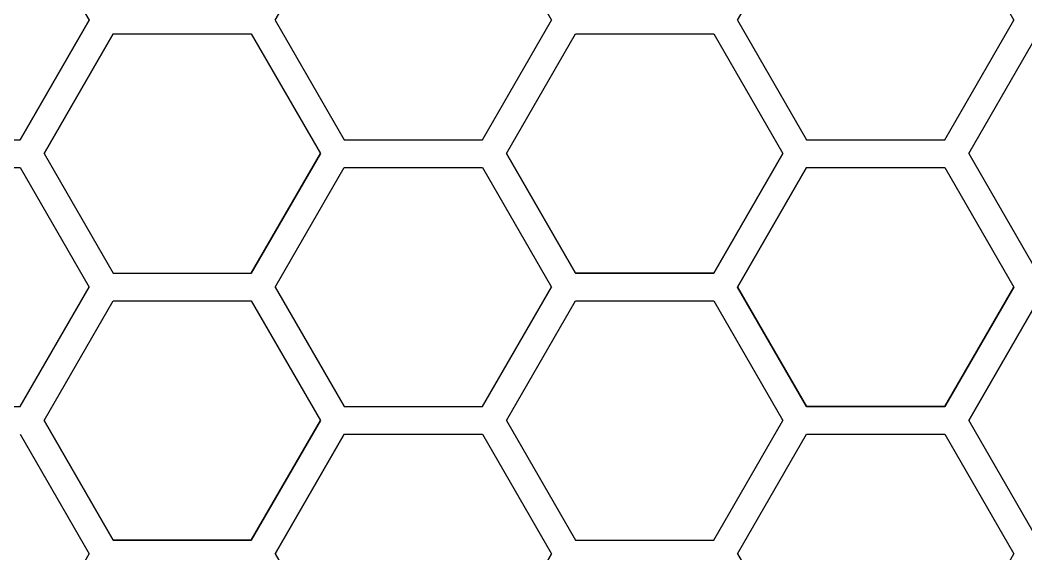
# Model space of a CAD drawing. Header units: millimetres. Extents: x 426 to 1302, y -791 to 304.
# Drawn here: x 740.7 to 886.3, y -378.6 to -301.3 of the extents above; entities that cross this region are included whole.
import ezdxf

# ---------------------------------------------------------------- set-up
doc = ezdxf.new("R2010")
doc.units = ezdxf.units.MM
doc.layers.get('0').update_dxf_attribs({"linetype": 'CONTINUOUS', "lineweight": 25, "true_color": 0x000000})

msp = doc.modelspace()

# ---------------------------------------------------------------- linework, layer by layer
for p, q in [((740.68, -283.99), (750.68, -301.31)), ((740.68, -283.99), (750.68, -301.31)), ((740.68, -283.99), (750.68, -301.31)), ((777.61, -301.31), (787.61, -283.99)), ((777.61, -301.31), (787.61, -283.99)), ((777.61, -301.31), (787.61, -283.99)), ((807.61, -283.99), (817.61, -301.31)), ((807.61, -283.99), (817.61, -301.31)), ((807.61, -283.99), (817.61, -301.31)), ((844.54, -301.31), (854.54, -283.99)), ((844.54, -301.31), (854.54, -283.99)), ((844.54, -301.31), (854.54, -283.99)), ((874.54, -283.99), (884.54, -301.31)), ((874.54, -283.99), (884.54, -301.31)), ((874.54, -283.99), (884.54, -301.31)), ((740.68, -318.63), (750.68, -301.31)), ((740.68, -318.63), (750.68, -301.31)), ((750.68, -301.31), (740.68, -318.63)), ((740.68, -318.63), (750.68, -301.31)), ((740.68, -318.63), (750.68, -301.31)), ((750.68, -301.31), (740.68, -318.63)), ((740.68, -318.63), (750.68, -301.31)), ((740.68, -318.63), (750.68, -301.31)), ((750.68, -301.31), (740.68, -318.63)), ((777.61, -301.31), (787.61, -318.63)), ((777.61, -301.31), (787.61, -318.63)), ((777.61, -301.31), (787.61, -318.63)), ((777.61, -301.31), (787.61, -318.63)), ((777.61, -301.31), (787.61, -318.63)), ((777.61, -301.31), (787.61, -318.63)), ((777.61, -301.31), (787.61, -318.63)), ((777.61, -301.31), (787.61, -318.63)), ((777.61, -301.31), (787.61, -318.63)), ((777.61, -301.31), (787.61, -318.63)), ((777.61, -301.31), (787.61, -318.63)), ((777.61, -301.31), (787.61, -318.63)), ((807.61, -318.63), (817.61, -301.31)), ((807.61, -318.63), (817.61, -301.31)), ((807.61, -318.63), (817.61, -301.31)), ((807.61, -318.63), (817.61, -301.31)), ((807.61, -318.63), (817.61, -301.31)), ((807.61, -318.63), (817.61, -301.31)), ((807.61, -318.63), (817.61, -301.31)), ((807.61, -318.63), (817.61, -301.31)), ((807.61, -318.63), (817.61, -301.31)), ((807.61, -318.63), (817.61, -301.31)), ((807.61, -318.63), (817.61, -301.31)), ((807.61, -318.63), (817.61, -301.31)), ((844.54, -301.31), (854.54, -318.63)), ((844.54, -301.31), (854.54, -318.63)), ((844.54, -301.31), (854.54, -318.63)), ((844.54, -301.31), (854.54, -318.63)), ((844.54, -301.31), (854.54, -318.63)), ((844.54, -301.31), (854.54, -318.63)), ((874.54, -318.63), (884.54, -301.31)), ((874.54, -318.63), (884.54, -301.31)), ((874.54, -318.63), (884.54, -301.31)), ((874.54, -318.63), (884.54, -301.31)), ((874.54, -318.63), (884.54, -301.31)), ((874.54, -318.63), (884.54, -301.31)), ((744.15, -320.63), (754.15, -303.31)), ((754.15, -303.31), (744.15, -320.63)), ((744.15, -320.63), (754.15, -303.31)), ((744.15, -320.63), (754.15, -303.31)), ((754.15, -303.31), (744.15, -320.63)), ((744.15, -320.63), (754.15, -303.31)), ((744.15, -320.63), (754.15, -303.31)), ((754.15, -303.31), (744.15, -320.63)), ((744.15, -320.63), (754.15, -303.31)), ((754.15, -303.31), (774.15, -303.31)), ((754.15, -303.31), (774.15, -303.31)), ((754.15, -303.31), (774.15, -303.31)), ((754.15, -303.31), (774.15, -303.31)), ((754.15, -303.31), (774.15, -303.31)), ((754.15, -303.31), (774.15, -303.31)), ((754.15, -303.31), (774.15, -303.31)), ((754.15, -303.31), (774.15, -303.31)), ((754.15, -303.31), (774.15, -303.31)), ((774.15, -303.31), (784.15, -320.63)), ((774.15, -303.31), (784.15, -320.63)), ((774.15, -303.31), (784.15, -320.63)), ((774.15, -303.31), (784.15, -320.63)), ((774.15, -303.31), (784.15, -320.63)), ((774.15, -303.31), (784.15, -320.63)), ((774.15, -303.31), (784.15, -320.63)), ((774.15, -303.31), (784.15, -320.63)), ((774.15, -303.31), (784.15, -320.63)), ((811.08, -320.63), (821.08, -303.31)), ((811.08, -320.63), (821.08, -303.31)), ((811.08, -320.63), (821.08, -303.31)), ((811.08, -320.63), (821.08, -303.31)), ((811.08, -320.63), (821.08, -303.31)), ((811.08, -320.63), (821.08, -303.31)), ((811.08, -320.63), (821.08, -303.31)), ((811.08, -320.63), (821.08, -303.31)), ((811.08, -320.63), (821.08, -303.31)), ((821.08, -303.31), (841.08, -303.31)), ((821.08, -303.31), (841.08, -303.31)), ((821.08, -303.31), (841.08, -303.31)), ((821.08, -303.31), (841.08, -303.31)), ((821.08, -303.31), (841.08, -303.31)), ((821.08, -303.31), (841.08, -303.31)), ((821.08, -303.31), (841.08, -303.31)), ((821.08, -303.31), (841.08, -303.31)), ((821.08, -303.31), (841.08, -303.31)), ((821.08, -303.31), (841.08, -303.31)), ((821.08, -303.31), (841.08, -303.31)), ((821.08, -303.31), (841.08, -303.31)), ((841.08, -303.31), (851.08, -320.63)), ((841.08, -303.31), (851.08, -320.63)), ((841.08, -303.31), (851.08, -320.63)), ((841.08, -303.31), (851.08, -320.63)), ((841.08, -303.31), (851.08, -320.63)), ((841.08, -303.31), (851.08, -320.63)), ((841.08, -303.31), (851.08, -320.63)), ((841.08, -303.31), (851.08, -320.63)), ((841.08, -303.31), (851.08, -320.63)), ((878.01, -320.63), (888.01, -303.31)), ((878.01, -320.63), (888.01, -303.31)), ((878.01, -320.63), (888.01, -303.31)), ((878.01, -320.63), (888.01, -303.31)), ((878.01, -320.63), (888.01, -303.31)), ((878.01, -320.63), (888.01, -303.31)), ((878.01, -320.63), (888.01, -303.31)), ((878.01, -320.63), (888.01, -303.31)), ((878.01, -320.63), (888.01, -303.31)), ((720.68, -318.63), (740.68, -318.63)), ((720.68, -318.63), (740.68, -318.63)), ((720.68, -318.63), (740.68, -318.63)), ((787.61, -318.63), (807.61, -318.63)), ((787.61, -318.63), (807.61, -318.63)), ((787.61, -318.63), (807.61, -318.63)), ((787.61, -318.63), (807.61, -318.63)), ((787.61, -318.63), (807.61, -318.63)), ((787.61, -318.63), (807.61, -318.63)), ((787.61, -318.63), (807.61, -318.63)), ((787.61, -318.63), (807.61, -318.63)), ((787.61, -318.63), (807.61, -318.63)), ((787.61, -318.63), (807.61, -318.63)), ((787.61, -318.63), (807.61, -318.63)), ((787.61, -318.63), (807.61, -318.63)), ((854.54, -318.63), (874.54, -318.63)), ((854.54, -318.63), (874.54, -318.63)), ((854.54, -318.63), (874.54, -318.63)), ((854.54, -318.63), (874.54, -318.63)), ((854.54, -318.63), (874.54, -318.63)), ((854.54, -318.63), (874.54, -318.63)), ((854.54, -318.63), (874.54, -318.63)), ((854.54, -318.63), (874.54, -318.63)), ((854.54, -318.63), (874.54, -318.63)), ((854.54, -318.63), (874.54, -318.63)), ((854.54, -318.63), (874.54, -318.63)), ((854.54, -318.63), (874.54, -318.63)), ((744.15, -320.63), (754.15, -337.95)), ((744.15, -320.63), (754.15, -337.95)), ((744.15, -320.63), (754.15, -337.95)), ((744.15, -320.63), (754.15, -337.95)), ((744.15, -320.63), (754.15, -337.95)), ((744.15, -320.63), (754.15, -337.95)), ((744.15, -320.63), (754.15, -337.95)), ((744.15, -320.63), (754.15, -337.95)), ((744.15, -320.63), (754.15, -337.95)), ((774.15, -337.95), (784.15, -320.63)), ((784.15, -320.63), (774.15, -337.95)), ((774.15, -337.95), (784.15, -320.63)), ((774.15, -337.95), (784.15, -320.63)), ((784.15, -320.63), (774.15, -337.95)), ((774.15, -337.95), (784.15, -320.63)), ((774.15, -337.95), (784.15, -320.63)), ((784.15, -320.63), (774.15, -337.95)), ((774.15, -337.95), (784.15, -320.63)), ((811.08, -320.63), (821.08, -337.95)), ((811.08, -320.63), (821.08, -337.95)), ((811.08, -320.63), (821.08, -337.95)), ((821.08, -337.95), (811.08, -320.63)), ((811.08, -320.63), (821.08, -337.95)), ((811.08, -320.63), (821.08, -337.95)), ((811.08, -320.63), (821.08, -337.95)), ((821.08, -337.95), (811.08, -320.63)), ((811.08, -320.63), (821.08, -337.95)), ((811.08, -320.63), (821.08, -337.95)), ((811.08, -320.63), (821.08, -337.95)), ((821.08, -337.95), (811.08, -320.63)), ((841.08, -337.95), (851.08, -320.63)), ((841.08, -337.95), (851.08, -320.63)), ((851.08, -320.63), (841.08, -337.95)), ((841.08, -337.95), (851.08, -320.63)), ((841.08, -337.95), (851.08, -320.63)), ((841.08, -337.95), (851.08, -320.63)), ((851.08, -320.63), (841.08, -337.95)), ((841.08, -337.95), (851.08, -320.63)), ((841.08, -337.95), (851.08, -320.63)), ((841.08, -337.95), (851.08, -320.63)), ((851.08, -320.63), (841.08, -337.95)), ((841.08, -337.95), (851.08, -320.63)), ((878.01, -320.63), (888.01, -337.95)), ((878.01, -320.63), (888.01, -337.95)), ((878.01, -320.63), (888.01, -337.95)), ((878.01, -320.63), (888.01, -337.95)), ((878.01, -320.63), (888.01, -337.95)), ((878.01, -320.63), (888.01, -337.95)), ((878.01, -320.63), (888.01, -337.95)), ((878.01, -320.63), (888.01, -337.95)), ((878.01, -320.63), (888.01, -337.95)), ((720.68, -322.63), (740.68, -322.63)), ((720.68, -322.63), (740.68, -322.63)), ((720.68, -322.63), (740.68, -322.63)), ((740.68, -322.63), (750.68, -339.95)), ((740.68, -322.63), (750.68, -339.95)), ((740.68, -322.63), (750.68, -339.95)), ((740.68, -322.63), (750.68, -339.95)), ((740.68, -322.63), (750.68, -339.95)), ((740.68, -322.63), (750.68, -339.95)), ((777.61, -339.95), (787.61, -322.63)), ((777.61, -339.95), (787.61, -322.63)), ((777.61, -339.95), (787.61, -322.63)), ((777.61, -339.95), (787.61, -322.63)), ((777.61, -339.95), (787.61, -322.63)), ((777.61, -339.95), (787.61, -322.63)), ((777.61, -339.95), (787.61, -322.63)), ((777.61, -339.95), (787.61, -322.63)), ((777.61, -339.95), (787.61, -322.63)), ((787.61, -322.63), (807.61, -322.63)), ((787.61, -322.63), (807.61, -322.63)), ((787.61, -322.63), (807.61, -322.63)), ((787.61, -322.63), (807.61, -322.63)), ((787.61, -322.63), (807.61, -322.63)), ((787.61, -322.63), (807.61, -322.63)), ((787.61, -322.63), (807.61, -322.63)), ((787.61, -322.63), (807.61, -322.63)), ((787.61, -322.63), (807.61, -322.63)), ((807.61, -322.63), (817.61, -339.95)), ((807.61, -322.63), (817.61, -339.95)), ((807.61, -322.63), (817.61, -339.95)), ((807.61, -322.63), (817.61, -339.95)), ((807.61, -322.63), (817.61, -339.95)), ((807.61, -322.63), (817.61, -339.95)), ((807.61, -322.63), (817.61, -339.95)), ((807.61, -322.63), (817.61, -339.95)), ((807.61, -322.63), (817.61, -339.95)), ((844.54, -339.95), (854.54, -322.63)), ((854.54, -322.63), (844.54, -339.95)), ((844.54, -339.95), (854.54, -322.63)), ((854.54, -322.63), (844.54, -339.95)), ((844.54, -339.95), (854.54, -322.63)), ((854.54, -322.63), (844.54, -339.95)), ((854.54, -322.63), (874.54, -322.63)), ((854.54, -322.63), (874.54, -322.63)), ((854.54, -322.63), (874.54, -322.63)), ((854.54, -322.63), (874.54, -322.63)), ((854.54, -322.63), (874.54, -322.63)), ((854.54, -322.63), (874.54, -322.63)), ((854.54, -322.63), (874.54, -322.63)), ((854.54, -322.63), (874.54, -322.63)), ((854.54, -322.63), (874.54, -322.63)), ((874.54, -322.63), (884.54, -339.95)), ((874.54, -322.63), (884.54, -339.95)), ((874.54, -322.63), (884.54, -339.95)), ((874.54, -322.63), (884.54, -339.95)), ((874.54, -322.63), (884.54, -339.95)), ((874.54, -322.63), (884.54, -339.95)), ((754.15, -337.95), (774.15, -337.95)), ((754.15, -337.95), (774.15, -337.95)), ((754.15, -337.95), (774.15, -337.95)), ((754.15, -337.95), (774.15, -337.95)), ((754.15, -337.95), (774.15, -337.95)), ((754.15, -337.95), (774.15, -337.95)), ((754.15, -337.95), (774.15, -337.95)), ((754.15, -337.95), (774.15, -337.95)), ((754.15, -337.95), (774.15, -337.95)), ((754.15, -337.95), (774.15, -337.95)), ((754.15, -337.95), (774.15, -337.95)), ((754.15, -337.95), (774.15, -337.95)), ((754.15, -337.95), (774.15, -337.95)), ((754.15, -337.95), (774.15, -337.95)), ((754.15, -337.95), (774.15, -337.95)), ((821.08, -337.95), (841.08, -337.95)), ((821.08, -337.95), (841.08, -337.95)), ((841.08, -337.95), (821.08, -337.95)), ((821.08, -337.95), (841.08, -337.95)), ((821.08, -337.95), (841.08, -337.95)), ((821.08, -337.95), (841.08, -337.95)), ((841.08, -337.95), (821.08, -337.95)), ((821.08, -337.95), (841.08, -337.95)), ((821.08, -337.95), (841.08, -337.95)), ((821.08, -337.95), (841.08, -337.95)), ((841.08, -337.95), (821.08, -337.95)), ((821.08, -337.95), (841.08, -337.95)), ((740.68, -357.27), (750.68, -339.95)), ((740.68, -357.27), (750.68, -339.95)), ((740.68, -357.27), (750.68, -339.95)), ((740.68, -357.27), (750.68, -339.95)), ((740.68, -357.27), (750.68, -339.95)), ((740.68, -357.27), (750.68, -339.95)), ((777.61, -339.95), (787.61, -357.27)), ((777.61, -339.95), (787.61, -357.27)), ((777.61, -339.95), (787.61, -357.27)), ((777.61, -339.95), (787.61, -357.27)), ((777.61, -339.95), (787.61, -357.27)), ((777.61, -339.95), (787.61, -357.27)), ((777.61, -339.95), (787.61, -357.27)), ((777.61, -339.95), (787.61, -357.27)), ((777.61, -339.95), (787.61, -357.27)), ((807.61, -357.27), (817.61, -339.95)), ((807.61, -357.27), (817.61, -339.95)), ((807.61, -357.27), (817.61, -339.95)), ((807.61, -357.27), (817.61, -339.95)), ((807.61, -357.27), (817.61, -339.95)), ((807.61, -357.27), (817.61, -339.95)), ((807.61, -357.27), (817.61, -339.95)), ((807.61, -357.27), (817.61, -339.95)), ((807.61, -357.27), (817.61, -339.95)), ((844.54, -339.95), (854.54, -357.27)), ((854.54, -357.27), (844.54, -339.95)), ((844.54, -339.95), (854.54, -357.27)), ((844.54, -339.95), (854.54, -357.27)), ((854.54, -357.27), (844.54, -339.95)), ((844.54, -339.95), (854.54, -357.27)), ((844.54, -339.95), (854.54, -357.27)), ((854.54, -357.27), (844.54, -339.95)), ((844.54, -339.95), (854.54, -357.27)), ((884.54, -339.95), (874.54, -357.27)), ((874.54, -357.27), (884.54, -339.95)), ((884.54, -339.95), (874.54, -357.27)), ((884.54, -339.95), (874.54, -357.27)), ((874.54, -357.27), (884.54, -339.95)), ((884.54, -339.95), (874.54, -357.27)), ((884.54, -339.95), (874.54, -357.27)), ((874.54, -357.27), (884.54, -339.95)), ((884.54, -339.95), (874.54, -357.27)), ((744.15, -359.27), (754.15, -341.95)), ((744.15, -359.27), (754.15, -341.95)), ((744.15, -359.27), (754.15, -341.95)), ((744.15, -359.27), (754.15, -341.95)), ((744.15, -359.27), (754.15, -341.95)), ((744.15, -359.27), (754.15, -341.95)), ((754.15, -341.95), (774.15, -341.95)), ((754.15, -341.95), (774.15, -341.95)), ((754.15, -341.95), (774.15, -341.95)), ((754.15, -341.95), (774.15, -341.95)), ((754.15, -341.95), (774.15, -341.95)), ((754.15, -341.95), (774.15, -341.95)), ((754.15, -341.95), (774.15, -341.95)), ((754.15, -341.95), (774.15, -341.95)), ((754.15, -341.95), (774.15, -341.95)), ((774.15, -341.95), (784.15, -359.27)), ((774.15, -341.95), (784.15, -359.27)), ((774.15, -341.95), (784.15, -359.27)), ((774.15, -341.95), (784.15, -359.27)), ((774.15, -341.95), (784.15, -359.27)), ((774.15, -341.95), (784.15, -359.27)), ((811.08, -359.27), (821.08, -341.95)), ((811.08, -359.27), (821.08, -341.95)), ((811.08, -359.27), (821.08, -341.95)), ((811.08, -359.27), (821.08, -341.95)), ((811.08, -359.27), (821.08, -341.95)), ((811.08, -359.27), (821.08, -341.95)), ((811.08, -359.27), (821.08, -341.95)), ((811.08, -359.27), (821.08, -341.95)), ((811.08, -359.27), (821.08, -341.95)), ((821.08, -341.95), (841.08, -341.95)), ((821.08, -341.95), (841.08, -341.95)), ((821.08, -341.95), (841.08, -341.95)), ((821.08, -341.95), (841.08, -341.95)), ((821.08, -341.95), (841.08, -341.95)), ((821.08, -341.95), (841.08, -341.95)), ((821.08, -341.95), (841.08, -341.95)), ((821.08, -341.95), (841.08, -341.95)), ((821.08, -341.95), (841.08, -341.95)), ((841.08, -341.95), (851.08, -359.27)), ((841.08, -341.95), (851.08, -359.27)), ((841.08, -341.95), (851.08, -359.27)), ((841.08, -341.95), (851.08, -359.27)), ((841.08, -341.95), (851.08, -359.27)), ((841.08, -341.95), (851.08, -359.27)), ((841.08, -341.95), (851.08, -359.27)), ((841.08, -341.95), (851.08, -359.27)), ((841.08, -341.95), (851.08, -359.27)), ((888.01, -341.95), (878.01, -359.27)), ((878.01, -359.27), (888.01, -341.95)), ((888.01, -341.95), (878.01, -359.27)), ((888.01, -341.95), (878.01, -359.27)), ((878.01, -359.27), (888.01, -341.95)), ((888.01, -341.95), (878.01, -359.27)), ((888.01, -341.95), (878.01, -359.27)), ((878.01, -359.27), (888.01, -341.95)), ((888.01, -341.95), (878.01, -359.27)), ((720.68, -357.27), (740.68, -357.27)), ((720.68, -357.27), (740.68, -357.27)), ((720.68, -357.27), (740.68, -357.27)), ((787.61, -357.27), (807.61, -357.27)), ((787.61, -357.27), (807.61, -357.27)), ((787.61, -357.27), (807.61, -357.27)), ((787.61, -357.27), (807.61, -357.27)), ((787.61, -357.27), (807.61, -357.27)), ((787.61, -357.27), (807.61, -357.27)), ((787.61, -357.27), (807.61, -357.27)), ((787.61, -357.27), (807.61, -357.27)), ((787.61, -357.27), (807.61, -357.27)), ((874.54, -357.27), (854.54, -357.27)), ((854.54, -357.27), (874.54, -357.27)), ((854.54, -357.27), (874.54, -357.27)), ((874.54, -357.27), (854.54, -357.27)), ((854.54, -357.27), (874.54, -357.27)), ((854.54, -357.27), (874.54, -357.27)), ((874.54, -357.27), (854.54, -357.27)), ((854.54, -357.27), (874.54, -357.27)), ((854.54, -357.27), (874.54, -357.27)), ((744.15, -359.27), (754.15, -376.59)), ((754.15, -376.59), (744.15, -359.27)), ((744.15, -359.27), (754.15, -376.59)), ((744.15, -359.27), (754.15, -376.59)), ((754.15, -376.59), (744.15, -359.27)), ((744.15, -359.27), (754.15, -376.59)), ((744.15, -359.27), (754.15, -376.59)), ((754.15, -376.59), (744.15, -359.27)), ((744.15, -359.27), (754.15, -376.59)), ((784.15, -359.27), (774.15, -376.59)), ((774.15, -376.59), (784.15, -359.27)), ((774.15, -376.59), (784.15, -359.27)), ((784.15, -359.27), (774.15, -376.59)), ((774.15, -376.59), (784.15, -359.27)), ((774.15, -376.59), (784.15, -359.27)), ((784.15, -359.27), (774.15, -376.59)), ((774.15, -376.59), (784.15, -359.27)), ((774.15, -376.59), (784.15, -359.27)), ((811.08, -359.27), (821.08, -376.59)), ((811.08, -359.27), (821.08, -376.59)), ((811.08, -359.27), (821.08, -376.59)), ((811.08, -359.27), (821.08, -376.59)), ((811.08, -359.27), (821.08, -376.59)), ((811.08, -359.27), (821.08, -376.59)), ((811.08, -359.27), (821.08, -376.59)), ((811.08, -359.27), (821.08, -376.59)), ((811.08, -359.27), (821.08, -376.59)), ((841.08, -376.59), (851.08, -359.27)), ((841.08, -376.59), (851.08, -359.27)), ((841.08, -376.59), (851.08, -359.27)), ((841.08, -376.59), (851.08, -359.27)), ((841.08, -376.59), (851.08, -359.27)), ((841.08, -376.59), (851.08, -359.27)), ((841.08, -376.59), (851.08, -359.27)), ((841.08, -376.59), (851.08, -359.27)), ((841.08, -376.59), (851.08, -359.27)), ((878.01, -359.27), (888.01, -376.59)), ((878.01, -359.27), (888.01, -376.59)), ((878.01, -359.27), (888.01, -376.59)), ((878.01, -359.27), (888.01, -376.59)), ((878.01, -359.27), (888.01, -376.59)), ((878.01, -359.27), (888.01, -376.59)), ((878.01, -359.27), (888.01, -376.59)), ((878.01, -359.27), (888.01, -376.59)), ((878.01, -359.27), (888.01, -376.59)), ((740.68, -361.27), (750.68, -378.59)), ((740.68, -361.27), (750.68, -378.59)), ((740.68, -361.27), (750.68, -378.59)), ((777.61, -378.59), (787.61, -361.27)), ((787.61, -361.27), (777.61, -378.59)), ((777.61, -378.59), (787.61, -361.27)), ((777.61, -378.59), (787.61, -361.27)), ((787.61, -361.27), (777.61, -378.59)), ((777.61, -378.59), (787.61, -361.27)), ((777.61, -378.59), (787.61, -361.27)), ((787.61, -361.27), (777.61, -378.59)), ((777.61, -378.59), (787.61, -361.27)), ((787.61, -361.27), (807.61, -361.27)), ((787.61, -361.27), (807.61, -361.27)), ((787.61, -361.27), (807.61, -361.27)), ((787.61, -361.27), (807.61, -361.27)), ((787.61, -361.27), (807.61, -361.27)), ((787.61, -361.27), (807.61, -361.27)), ((787.61, -361.27), (807.61, -361.27)), ((787.61, -361.27), (807.61, -361.27)), ((787.61, -361.27), (807.61, -361.27)), ((807.61, -361.27), (817.61, -378.59)), ((807.61, -361.27), (817.61, -378.59)), ((807.61, -361.27), (817.61, -378.59)), ((807.61, -361.27), (817.61, -378.59)), ((807.61, -361.27), (817.61, -378.59)), ((807.61, -361.27), (817.61, -378.59)), ((807.61, -361.27), (817.61, -378.59)), ((807.61, -361.27), (817.61, -378.59)), ((807.61, -361.27), (817.61, -378.59)), ((844.54, -378.59), (854.54, -361.27)), ((844.54, -378.59), (854.54, -361.27)), ((844.54, -378.59), (854.54, -361.27)), ((844.54, -378.59), (854.54, -361.27)), ((844.54, -378.59), (854.54, -361.27)), ((844.54, -378.59), (854.54, -361.27)), ((854.54, -361.27), (874.54, -361.27)), ((854.54, -361.27), (874.54, -361.27)), ((854.54, -361.27), (874.54, -361.27)), ((854.54, -361.27), (874.54, -361.27)), ((854.54, -361.27), (874.54, -361.27)), ((854.54, -361.27), (874.54, -361.27)), ((874.54, -361.27), (884.54, -378.59)), ((874.54, -361.27), (884.54, -378.59)), ((874.54, -361.27), (884.54, -378.59)), ((874.54, -361.27), (884.54, -378.59)), ((874.54, -361.27), (884.54, -378.59)), ((874.54, -361.27), (884.54, -378.59)), ((774.15, -376.59), (754.15, -376.59)), ((754.15, -376.59), (774.15, -376.59)), ((754.15, -376.59), (774.15, -376.59)), ((774.15, -376.59), (754.15, -376.59)), ((754.15, -376.59), (774.15, -376.59)), ((754.15, -376.59), (774.15, -376.59)), ((774.15, -376.59), (754.15, -376.59)), ((754.15, -376.59), (774.15, -376.59)), ((754.15, -376.59), (774.15, -376.59)), ((821.08, -376.59), (841.08, -376.59)), ((821.08, -376.59), (841.08, -376.59)), ((821.08, -376.59), (841.08, -376.59)), ((821.08, -376.59), (841.08, -376.59)), ((821.08, -376.59), (841.08, -376.59)), ((821.08, -376.59), (841.08, -376.59)), ((821.08, -376.59), (841.08, -376.59)), ((821.08, -376.59), (841.08, -376.59)), ((821.08, -376.59), (841.08, -376.59)), ((740.68, -395.91), (750.68, -378.59)), ((740.68, -395.91), (750.68, -378.59)), ((740.68, -395.91), (750.68, -378.59)), ((777.61, -378.59), (787.61, -395.91)), ((777.61, -378.59), (787.61, -395.91)), ((777.61, -378.59), (787.61, -395.91)), ((777.61, -378.59), (787.61, -395.91)), ((777.61, -378.59), (787.61, -395.91)), ((777.61, -378.59), (787.61, -395.91)), ((777.61, -378.59), (787.61, -395.91)), ((777.61, -378.59), (787.61, -395.91)), ((777.61, -378.59), (787.61, -395.91)), ((807.61, -395.91), (817.61, -378.59)), ((817.61, -378.59), (807.61, -395.91)), ((807.61, -395.91), (817.61, -378.59)), ((817.61, -378.59), (807.61, -395.91)), ((807.61, -395.91), (817.61, -378.59)), ((817.61, -378.59), (807.61, -395.91)), ((844.54, -378.59), (854.54, -395.91)), ((844.54, -378.59), (854.54, -395.91)), ((844.54, -378.59), (854.54, -395.91)), ((874.54, -395.91), (884.54, -378.59)), ((874.54, -395.91), (884.54, -378.59)), ((874.54, -395.91), (884.54, -378.59)), ((874.54, -395.91), (884.54, -378.59)), ((874.54, -395.91), (884.54, -378.59)), ((874.54, -395.91), (884.54, -378.59))]:
    msp.add_line(p, q)

doc.saveas('drawing.dxf')
